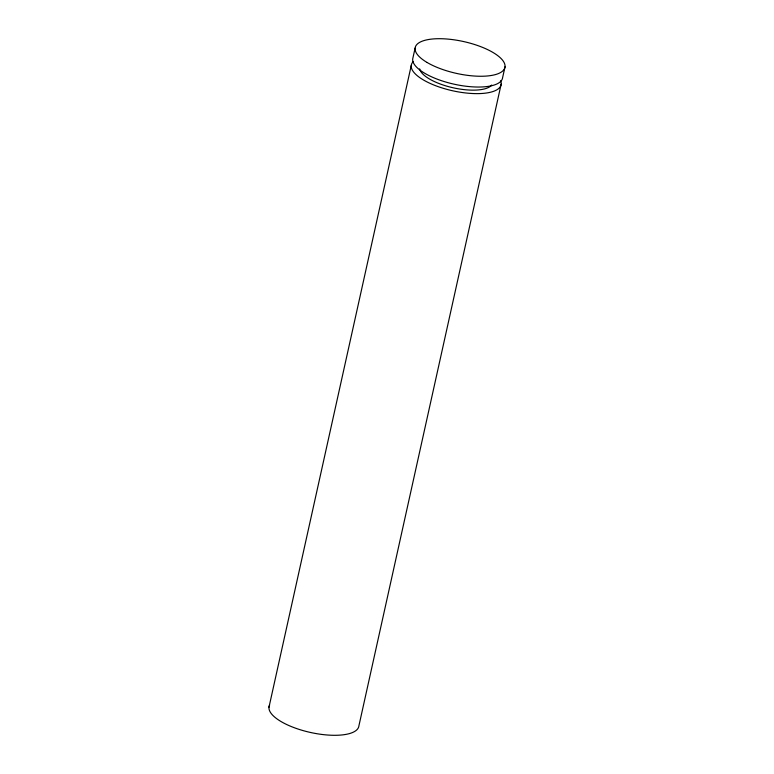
<?xml version="1.0" encoding="UTF-8"?>
<svg xmlns="http://www.w3.org/2000/svg" width="774" height="774" viewBox="0 0 774 774"><rect width="100%" height="100%" fill="white"/><g stroke="black" fill="none" stroke-linecap="round" stroke-linejoin="round"><path stroke-width="1.16" d="M268.975 707.223L411.236 65.558M415.087 48.181L412.697 58.969A45.956 16.322 12.5 0 0 455.934 84.579A45.956 16.322 12.5 0 0 502.626 77.564L505.025 66.777M501.165 84.153L358.913 725.819A45.956 16.322 12.5 0 1 309.281 732.194A45.956 16.322 12.5 0 1 269.594 705.172M500.643 80.786A45.956 16.322 12.5 0 1 453.013 90.858A45.956 16.322 12.5 0 1 413.21 61.649M491.703 85.043A37.413 13.284 12.5 0 1 453.042 87.762A37.413 13.284 12.5 0 1 419.663 68.867M427.035 62.442A45.956 16.322 12.5 0 0 503.042 70.686A45.956 16.322 12.5 0 0 450.081 39.31A45.956 16.322 12.5 0 0 427.035 62.442"/></g></svg>
